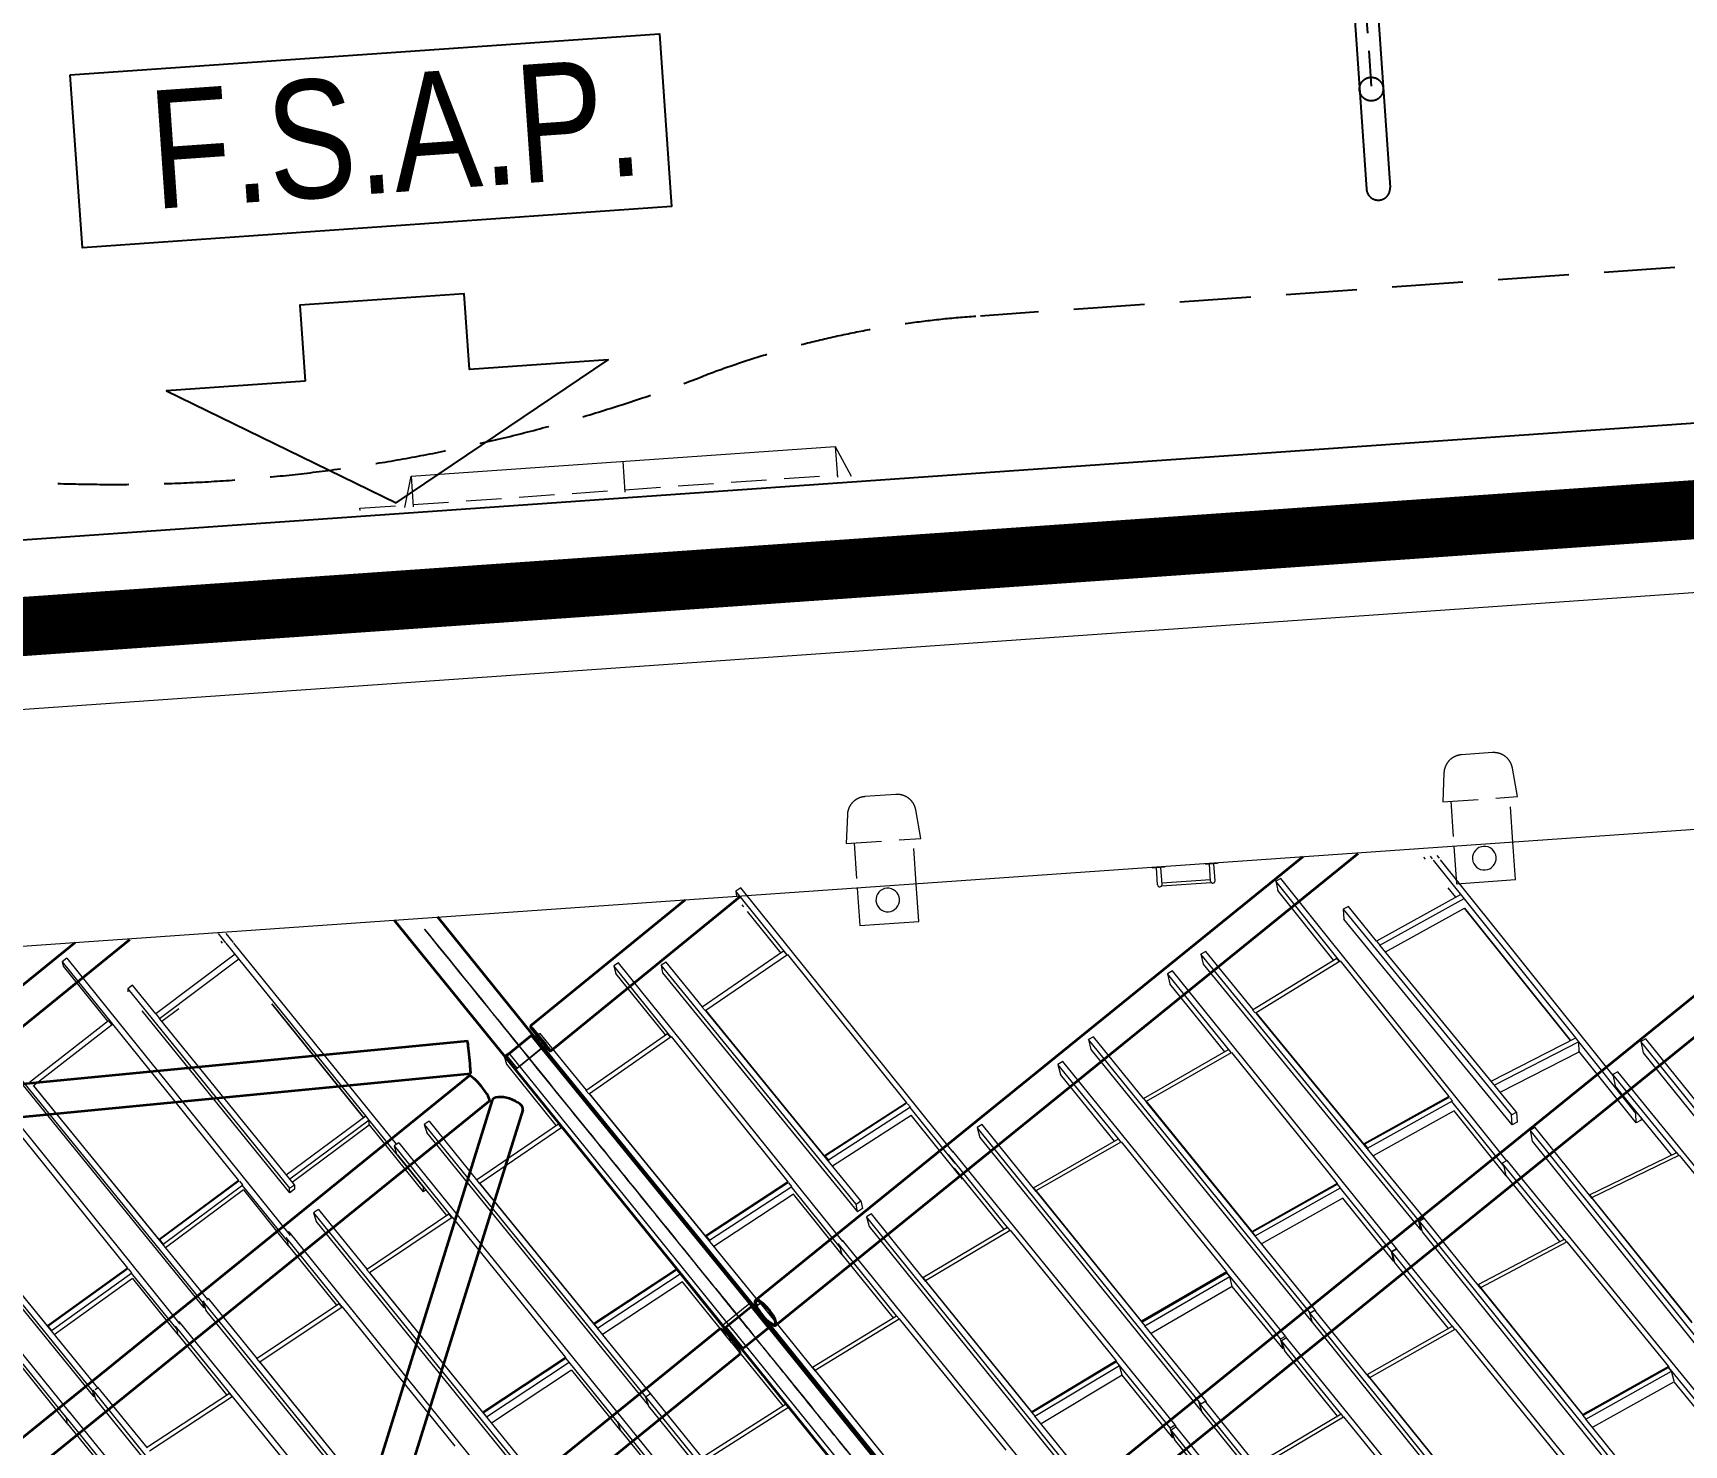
# Model space of a CAD drawing. Header units: millimetres. Extents: x 834681283 to 835686922, y 817551134 to 819407044.
# Drawn here: x 835245040 to 835259015, y 818162832 to 818174784 of the extents above; entities that cross this region are included whole.
import ezdxf
from ezdxf.enums import TextEntityAlignment as Align
from ezdxf.xclip import XClip

# ---------------------------------------------------------------- set-up
doc = ezdxf.new("R2010")
doc.units = ezdxf.units.MM
doc.header["$LTSCALE"] = 1200
doc.header["$MEASUREMENT"] = 0
doc.header["$XCLIPFRAME"] = 0
for name, pattern in [('P01-MAAN-P-EVA$0$HIDDENX2', [0.75, 0.5, -0.25]), ('P01-MAGP-EVA-GREENERY$0$DOT', [0.25, 0, -0.25]), ('P01-MAGP-EVA-GREENERY$0$HIDDEN', [0.375, 0.25, -0.125]), ('P01-MAGP-EVA-GREENERY$0$HIDDENX2', [0.75, 0.5, -0.25]), ('P01-MAGP-P-RF$0$HIDDEN2', [0.1875, 0.125, -0.0625]), ('P01-MAGP-P-RF$0$P01-MBDR-P-B1$0$FDA(cad v 2007)$0$HIDDENX2', [0.75, 0.5, -0.25]), ('P01-MAGP-P-RF$0$P01_MS_01_N1-FloorPlan-PART2OFUPPERROOFSETTINGOUT$0$BH DASHED2', [3, 2, -1]), ('P01-MAGP-P-RF$0$PHANTOM', [2.5, 1.25, -0.25, 0.25, -0.25, 0.25, -0.25])]:
    doc.linetypes.add(name, pattern=pattern)
doc.layers.get('Defpoints').update_dxf_attribs({"color": 15})
for name, color, linetype, lineweight in [('AR-PLANT_AR_BS_MI_', 9, 'Continuous', 25), ('P01-MAGP-EVA-GREENERY$0$AR-ST_AR_BS_MI_', 8, 'Continuous', 18), ('P01-MAGP-EVA-GREENERY$0$AR-STAIR_AR_BS_MI_', 7, 'Continuous', 18), ('P01-MAGP-EVA-GREENERY$0$DR-FLD', 8, 'Continuous', 25), ('P01-MAGP-P-RF$0$A-GENM', 253, 'Continuous', 13), ('P01-MAGP-P-RF$0$AR-PLANT_AR_BS_MI_', 4, 'Continuous', 25), ('P01-MAGP-P-RF$0$AR-ROOF_AR_BS_MI_', 3, 'Continuous', 18), ('P01-MAGP-P-RF$0$AR-STAIR_AR_BS_MI_', 253, 'Continuous', 18), ('P01-MAGP-P-RF$0$MMH053__', 253, 'P01-MAGP-P-RF$0$PHANTOM', 40), ('P01-MAGP-P-RF$0$P01_MS_01_N1-FloorPlan-PART2OFUPPERROOFSETTINGOUT$0$S-BEAM', 253, 'Continuous', 35), ('P01-MAGP-P-RF$0$P01_MS_01_N1-FloorPlan-PART2OFUPPERROOFSETTINGOUT$0$S-BEAM-HIDN', 253, 'P01-MAGP-P-RF$0$P01_MS_01_N1-FloorPlan-PART2OFUPPERROOFSETTINGOUT$0$BH DASHED2', 18), ('P01-MAGP-P-RF$0$ROOF MESH HALF TONE$0$A-GLAZ', 253, 'Continuous', 9), ('P01-MAGP-P-RF$0$ROOF MESH HALF TONE$0$A-MASS', 253, 'Continuous', 9)]:
    doc.layers.add(name, color=color, linetype=linetype, lineweight=lineweight)
for name, color, linetype in [('P01-MAAN-P-EVA$0$ADA08640', 2, 'Continuous'), ('P01-MAAN-P-EVA$0$AW-TXT-FS', 4, 'Continuous'), ('P01-MAAN-P-EVA$0$HATCH', 9, 'Continuous'), ('P01-MAAN-P-EVA$0$RLP043_T50', 6, 'Continuous'), ('P01-MAGP-EVA-GREENERY$0$AR-CRASH GATE', 7, 'Continuous'), ('P01-MAGP-EVA-GREENERY$0$AR-FS-AR-EVA', 8, 'Continuous'), ('P01-MAGP-EVA-GREENERY$0$SURFACE CHANNEL', 8, 'Continuous')]:
    doc.layers.add(name, color=color, linetype=linetype)
doc.styles.add('P01-MAAN-P-EVA$0$STANDARD', font='arial.ttf', dxfattribs={"width": 0.8})

# ---------------------------------------------------------------- blocks, each defined once
blk = doc.blocks.new('P01-MAGP-P-RF$0$ROOF MESH HALF TONE')
at = {"layer": 'P01-MAGP-P-RF$0$ROOF MESH HALF TONE$0$A-GLAZ', "lineweight": 5}
for p, q in [((29255, 74770), (29213, 74746)), ((30892, 72414), (29255, 74770)), ((24876, 74609), (24818, 74693)), ((24848, 74609), (24837, 74625)), ((24880, 74689), (24936, 74609)), ((29213, 74746), (29216, 74702)), ((29607, 74178), (29213, 74746)), ((29270, 74607), (29258, 74625)), ((35053, 74607), (35041, 74625)), ((35113, 74607), (35098, 74629)), ((35153, 74631), (35170, 74607)), ((23524, 74573), (23482, 74546)), ((23482, 74546), (23869, 73990)), ((23482, 74546), (23487, 74509)), ((23487, 74509), (23830, 74017)), ((23524, 74573), (25246, 72099)), ((24947, 74508), (24242, 74050)), ((25954, 73067), (24878, 74607)), ((24940, 74603), (26195, 72808)), ((29557, 74195), (29299, 74566)), ((33822, 74531), (33778, 74510)), ((34268, 73801), (33778, 74510)), ((33778, 74510), (33790, 74429)), ((35563, 72014), (33822, 74531)), ((36217, 73010), (35121, 74595)), ((35179, 74593), (36509, 72670)), ((24270, 74010), (24975, 74468)), ((34217, 73810), (33790, 74429)), ((35288, 74268), (35229, 74353)), ((24021, 74280), (24020, 74254)), ((24062, 74307), (24021, 74280)), ((24021, 74280), (25269, 72500)), ((24242, 74050), (24062, 74307)), ((28180, 74209), (28138, 74185)), ((29908, 71724), (28180, 74209)), ((29580, 74209), (28859, 73786)), ((29604, 74176), (29580, 74209)), ((34331, 74233), (34330, 74148)), ((34375, 74253), (34331, 74233)), ((34331, 74233), (35629, 72399)), ((34593, 73945), (34375, 74253)), ((35333, 74289), (34593, 73945)), ((34617, 73910), (35357, 74253)), ((25268, 72461), (24129, 74084)), ((24288, 73985), (24440, 74083)), ((24288, 73985), (24440, 74083)), ((25934, 73054), (25227, 74066)), ((25227, 74066), (25934, 73054)), ((28577, 73553), (28138, 74185)), ((28138, 74185), (28150, 74121)), ((28532, 73572), (28150, 74121)), ((28581, 74187), (28538, 74163)), ((28538, 74163), (28545, 74098)), ((30044, 72031), (28538, 74163)), ((28545, 74098), (30051, 71966)), ((28863, 73789), (28581, 74187)), ((28888, 73757), (29610, 74179)), ((29610, 74179), (30528, 72857)), ((35629, 72314), (34330, 74148)), ((34662, 73848), (35355, 74170)), ((36171, 72990), (35355, 74170)), ((35355, 74170), (36171, 72990)), ((22765, 74002), (24469, 71582)), ((24477, 71541), (22774, 73960)), ((23135, 73550), (23839, 74023)), ((23168, 73518), (23871, 73990)), ((23865, 73986), (23839, 74023)), ((23871, 73990), (24842, 72595)), ((24242, 74050), (24270, 74010)), ((25311, 72527), (24270, 74010)), ((33144, 73959), (33100, 73938)), ((34783, 71563), (33100, 73938)), ((33100, 73938), (33114, 73853)), ((33511, 73441), (33144, 73959)), ((34593, 73945), (34617, 73910)), ((22540, 73890), (24262, 71417)), ((28859, 73786), (28882, 73754)), ((32852, 73814), (32808, 73793)), ((33299, 73090), (32808, 73793)), ((32808, 73793), (32821, 73707)), ((34581, 71337), (32852, 73814)), ((33114, 73853), (34797, 71479)), ((33506, 73439), (34246, 73825)), ((33534, 73414), (34273, 73800)), ((34266, 73797), (34246, 73825)), ((34273, 73800), (35110, 72589)), ((35673, 72419), (34617, 73910)), ((27477, 73658), (27435, 73633)), ((27833, 73154), (27477, 73658)), ((28889, 73751), (28888, 73757)), ((29805, 72459), (28888, 73757)), ((30086, 72055), (28889, 73751)), ((33245, 73100), (32821, 73707)), ((24136, 72143), (23168, 73518)), ((23168, 73518), (23169, 73514)), ((23169, 73514), (24510, 71609)), ((27201, 73512), (27158, 73488)), ((27201, 73512), (28924, 71043)), ((29131, 71227), (27435, 73633)), ((27435, 73633), (27449, 73566)), ((27449, 73566), (29146, 71160)), ((27829, 73151), (28551, 73583)), ((27857, 73123), (28579, 73555)), ((28573, 73551), (28551, 73583)), ((28579, 73555), (29479, 72259)), ((27158, 73488), (27601, 72853)), ((27158, 73488), (27174, 73420)), ((27174, 73420), (27555, 72873)), ((33506, 73439), (33526, 73410)), ((34366, 72241), (33534, 73414)), ((33534, 73414), (33535, 73407)), ((34827, 71585), (33535, 73407)), ((21782, 73323), (23487, 70901)), ((23496, 70853), (21791, 73275)), ((22898, 73293), (23853, 71920)), ((32146, 73305), (32102, 73284)), ((33814, 70846), (32102, 73284)), ((32102, 73284), (32116, 73197)), ((32533, 72754), (32146, 73305)), ((21557, 73203), (23277, 70736)), ((27829, 73151), (27851, 73120)), ((28753, 71853), (27857, 73123)), ((27857, 73123), (27859, 73117)), ((29174, 71252), (27859, 73117)), ((31874, 73113), (31830, 73091)), ((32296, 72427), (31830, 73091)), ((31830, 73091), (31846, 73005)), ((33591, 70664), (31874, 73113)), ((32116, 73197), (33822, 70768)), ((32532, 72753), (33278, 73117)), ((32555, 72728), (33302, 73091)), ((33298, 73089), (33278, 73117)), ((33302, 73091), (34118, 71922)), ((25249, 72615), (25954, 73067)), ((25982, 73027), (25277, 72575)), ((25295, 72549), (25978, 72987)), ((25982, 73027), (25954, 73067)), ((25978, 72987), (25982, 73027)), ((26397, 72391), (25980, 72988)), ((26399, 72429), (25981, 73027)), ((26486, 72984), (26443, 72959)), ((26443, 72959), (28151, 70528)), ((26443, 72959), (26460, 72890)), ((26486, 72984), (26853, 72461)), ((32263, 72411), (31846, 73005)), ((35478, 72694), (36217, 73010)), ((36242, 72975), (35503, 72659)), ((36242, 72975), (36217, 73010)), ((36237, 72890), (36241, 72969)), ((36681, 72339), (36242, 72974)), ((36810, 72960), (36765, 72942)), ((38002, 71247), (36810, 72960)), ((23142, 71480), (22189, 72834)), ((22190, 72830), (23529, 70928)), ((26219, 72820), (26176, 72796)), ((26219, 72820), (27940, 70358)), ((28168, 70459), (26460, 72890)), ((26851, 72460), (27577, 72884)), ((26877, 72431), (27603, 72854)), ((27599, 72852), (27577, 72884)), ((27603, 72854), (28487, 71588)), ((30528, 72857), (29805, 72459)), ((30530, 72853), (29809, 72455)), ((30559, 72817), (29835, 72418)), ((30528, 72857), (30528, 72852)), ((30559, 72817), (30536, 72849)), ((30902, 72315), (30555, 72814)), ((35548, 72596), (36237, 72890)), ((36678, 72256), (36237, 72895)), ((38506, 70440), (36765, 72942)), ((36765, 72942), (36777, 72845)), ((36777, 72845), (38518, 70342)), ((26176, 72796), (26621, 72159)), ((26176, 72796), (26193, 72726)), ((26199, 72719), (26577, 72177)), ((29866, 72368), (30561, 72751)), ((30957, 72179), (30560, 72751)), ((32532, 72753), (32555, 72720)), ((32556, 72721), (32553, 72725)), ((33370, 71567), (32555, 72728)), ((32555, 72728), (32556, 72721)), ((33858, 70867), (32556, 72721)), ((36552, 72698), (36508, 72679)), ((37000, 71983), (36508, 72679)), ((36508, 72679), (36521, 72583)), ((38246, 70301), (36552, 72698)), ((24842, 72595), (24136, 72143)), ((24141, 72143), (24845, 72593)), ((24169, 72103), (24876, 72555)), ((24843, 72591), (24842, 72595)), ((24876, 72555), (24854, 72588)), ((24870, 72552), (25221, 72049)), ((31154, 72629), (31111, 72608)), ((32835, 70141), (31111, 72608)), ((31111, 72608), (31126, 72522)), ((31572, 72031), (31154, 72629)), ((35110, 72589), (34366, 72241)), ((34371, 72236), (35111, 72582)), ((34395, 72202), (35140, 72550)), ((35110, 72589), (35111, 72582)), ((35140, 72550), (35120, 72579)), ((35537, 71966), (35135, 72547)), ((36957, 71966), (36521, 72583)), ((24878, 72513), (24185, 72071)), ((24878, 72513), (25226, 72012)), ((25268, 72461), (25269, 72500)), ((25310, 72488), (25268, 72461)), ((25269, 72500), (25311, 72527)), ((25311, 72527), (25310, 72488)), ((26397, 72391), (26399, 72429)), ((26418, 72405), (26397, 72391)), ((26851, 72460), (26876, 72424)), ((27758, 71177), (26877, 72431)), ((26877, 72431), (26878, 72425)), ((26878, 72425), (28193, 70554)), ((29805, 72454), (29805, 72459)), ((29805, 72454), (29809, 72455)), ((29809, 72455), (29835, 72418)), ((29809, 72448), (29809, 72455)), ((29835, 72418), (29835, 72411)), ((31308, 71745), (30851, 72396)), ((30892, 72422), (30888, 72420)), ((32606, 69978), (30892, 72422)), ((31126, 72522), (32839, 70072)), ((31550, 72065), (32297, 72427)), ((31571, 72039), (32318, 72401)), ((32316, 72400), (32297, 72427)), ((32318, 72401), (33131, 71241)), ((35148, 72466), (34438, 72133)), ((35549, 71885), (35148, 72465)), ((35629, 72399), (35673, 72419)), ((35629, 72314), (35629, 72399)), ((35673, 72419), (35672, 72334)), ((25499, 72302), (25456, 72277)), ((25456, 72277), (27169, 69836)), ((25456, 72277), (25474, 72207)), ((25499, 72302), (25872, 71770)), ((29479, 72259), (28753, 71853)), ((28757, 71849), (29482, 72254)), ((29479, 72259), (29480, 72254)), ((29510, 72219), (29488, 72251)), ((31277, 71730), (30894, 72276)), ((35672, 72334), (35629, 72314)), ((35822, 72276), (35777, 72257)), ((37525, 69738), (35777, 72257)), ((35777, 72257), (35789, 72163)), ((36261, 71644), (35822, 72276)), ((36678, 72256), (36681, 72339)), ((36722, 72276), (36678, 72256)), ((36681, 72339), (36691, 72343)), ((36722, 72298), (36722, 72276)), ((24136, 72140), (24136, 72143)), ((24136, 72140), (24141, 72143)), ((24141, 72133), (24141, 72143)), ((24141, 72143), (24169, 72103)), ((25237, 72131), (25227, 72126)), ((25237, 72131), (26963, 69662)), ((27187, 69765), (25474, 72207)), ((25871, 71769), (26598, 72190)), ((25895, 71740), (26623, 72160)), ((26620, 72159), (26598, 72190)), ((26623, 72160), (27498, 70908)), ((28783, 71813), (29510, 72219)), ((29520, 72152), (28817, 71758)), ((29883, 71674), (29506, 72217)), ((29896, 71610), (29520, 72151)), ((30957, 72179), (30957, 72187)), ((30961, 72181), (30957, 72179)), ((34366, 72241), (34367, 72234)), ((34367, 72234), (34371, 72236)), ((34372, 72227), (34371, 72236)), ((34371, 72236), (34395, 72202)), ((34395, 72202), (34395, 72193)), ((35789, 72163), (37537, 69644)), ((24169, 72103), (24169, 72093)), ((25208, 72086), (25641, 71467)), ((25221, 72049), (25228, 72054)), ((25226, 72012), (25221, 72049)), ((25226, 72015), (25597, 71484)), ((30044, 72031), (30086, 72055)), ((30051, 71966), (30044, 72031)), ((30093, 71990), (30051, 71966)), ((30086, 72055), (30093, 71990)), ((31550, 72065), (31572, 72032)), ((32385, 70875), (31571, 72039)), ((31571, 72039), (31572, 72031)), ((31572, 72031), (32386, 70867)), ((35567, 72016), (35523, 71996)), ((36001, 71317), (35523, 71996)), ((37267, 69605), (35567, 72016)), ((36241, 71676), (37003, 71984)), ((37020, 71960), (37003, 71984)), ((23853, 71920), (23142, 71480)), ((23146, 71479), (23856, 71917)), ((23173, 71440), (23886, 71880)), ((23889, 71831), (23195, 71401)), ((23854, 71916), (23853, 71920)), ((23886, 71880), (23862, 71914)), ((23881, 71877), (24235, 71370)), ((23889, 71830), (24241, 71324)), ((28753, 71853), (28754, 71847)), ((28754, 71847), (28757, 71849)), ((28759, 71841), (28757, 71849)), ((28757, 71849), (28783, 71813)), ((30166, 71940), (30123, 71918)), ((31850, 69447), (30123, 71918)), ((30123, 71918), (30140, 71834)), ((30140, 71834), (31867, 69363)), ((30587, 71338), (30166, 71940)), ((34118, 71922), (33370, 71567)), ((33371, 71560), (34119, 71915)), ((33395, 71527), (34143, 71882)), ((34118, 71922), (34119, 71915)), ((34119, 71915), (34120, 71915)), ((34143, 71882), (34120, 71915)), ((34537, 71316), (34142, 71881)), ((35537, 71966), (35541, 71967)), ((35549, 71885), (35537, 71966)), ((35551, 71886), (35549, 71885)), ((35964, 71301), (35550, 71888)), ((36260, 71652), (37021, 71960)), ((37021, 71960), (37787, 70876)), ((25871, 71769), (25896, 71734)), ((26769, 70495), (25895, 71740)), ((25895, 71740), (25897, 71734)), ((25897, 71734), (27212, 69860)), ((28783, 71813), (28784, 71804)), ((30318, 71064), (29867, 71709)), ((29908, 71734), (29903, 71732)), ((31623, 69289), (29908, 71734)), ((30564, 71372), (31308, 71746)), ((30585, 71346), (31329, 71719)), ((31327, 71718), (31308, 71746)), ((31329, 71719), (32146, 70554)), ((34156, 71795), (33443, 71457)), ((34551, 71230), (34156, 71795)), ((24469, 71582), (24476, 71587)), ((24477, 71541), (24469, 71582)), ((24481, 71598), (24472, 71593)), ((24472, 71593), (26187, 69147)), ((24476, 71575), (24490, 71521)), ((24503, 71604), (24510, 71609)), ((24515, 71617), (24508, 71613)), ((24515, 71617), (24891, 71081)), ((28487, 71588), (27758, 71177)), ((27759, 71171), (28488, 71582)), ((28488, 71582), (28487, 71588)), ((28488, 71582), (28490, 71583)), ((28515, 71547), (28490, 71583)), ((29883, 71674), (29887, 71676)), ((29896, 71610), (29883, 71674)), ((30291, 71050), (29895, 71615)), ((33370, 71567), (33371, 71560)), ((33373, 71558), (33372, 71561)), ((33372, 71561), (33395, 71527)), ((34783, 71563), (34827, 71585)), ((34797, 71479), (34783, 71563)), ((34835, 71574), (34791, 71554)), ((36534, 69049), (34791, 71554)), ((34791, 71554), (34806, 71463)), ((34827, 71585), (34829, 71571)), ((35269, 70951), (34835, 71574)), ((36242, 71671), (36241, 71676)), ((36241, 71676), (36260, 71649)), ((37029, 70543), (36260, 71652)), ((36260, 71652), (36261, 71644)), ((36261, 71644), (37030, 70535)), ((23143, 71476), (23142, 71480)), ((23143, 71476), (23146, 71479)), ((23147, 71470), (23146, 71479)), ((23146, 71479), (23173, 71440)), ((23173, 71440), (23174, 71432)), ((24256, 71439), (24249, 71435)), ((24256, 71439), (25977, 68979)), ((24484, 71545), (24477, 71541)), ((26202, 69080), (24490, 71521)), ((24890, 71081), (25619, 71497)), ((24914, 71052), (25643, 71468)), ((25640, 71466), (25619, 71497)), ((25643, 71468), (26513, 70224)), ((27786, 71136), (28515, 71547)), ((28530, 71477), (27824, 71080)), ((28513, 71546), (28892, 71003)), ((28529, 71477), (28907, 70936)), ((34803, 71482), (34797, 71479)), ((34806, 71463), (36548, 68958)), ((24222, 71402), (24660, 70775)), ((24235, 71370), (24240, 71373)), ((24241, 71324), (24235, 71370)), ((24241, 71328), (24615, 70792)), ((30564, 71372), (30586, 71340)), ((31403, 70175), (30585, 71346)), ((30585, 71346), (30587, 71338)), ((30587, 71338), (31405, 70168)), ((34537, 71316), (34581, 71337)), ((34551, 71230), (34537, 71316)), ((34582, 71333), (34538, 71312)), ((35006, 70647), (34538, 71312)), ((34538, 71312), (34556, 71224)), ((34581, 71337), (34582, 71333)), ((36287, 68910), (34582, 71333)), ((35249, 70984), (36004, 71318)), ((35268, 70959), (36023, 71293)), ((36022, 71293), (36004, 71318)), ((36023, 71293), (36807, 70180)), ((22893, 71201), (23248, 70691)), ((22901, 71148), (23255, 70639)), ((27759, 71171), (27758, 71177)), ((27762, 71167), (27761, 71172)), ((27761, 71172), (27786, 71136)), ((27786, 71136), (27787, 71131)), ((29131, 71227), (29174, 71252)), ((29146, 71160), (29131, 71227)), ((29180, 71248), (29136, 71225)), ((30863, 68755), (29136, 71225)), ((29136, 71225), (29156, 71143)), ((29151, 71163), (29146, 71160)), ((29156, 71143), (30882, 68674)), ((29174, 71252), (29175, 71245)), ((29601, 70645), (29180, 71248)), ((33131, 71241), (32385, 70875)), ((32386, 70867), (33132, 71233)), ((32409, 70834), (33156, 71200)), ((33131, 71241), (33133, 71234)), ((33132, 71233), (33133, 71234)), ((33156, 71200), (33132, 71233)), ((33547, 70643), (33133, 71234)), ((33171, 71115), (33156, 71200)), ((34555, 71232), (34551, 71230)), ((34973, 70632), (34556, 71224)), ((24890, 71081), (24915, 71045)), ((25783, 69813), (24914, 71052)), ((24914, 71052), (24916, 71046)), ((24916, 71046), (26230, 69171)), ((28880, 71024), (29329, 70384)), ((28907, 70936), (28892, 71003)), ((28923, 71048), (30640, 68599)), ((29578, 70679), (30319, 71065)), ((29599, 70652), (30340, 71038)), ((30339, 71037), (30319, 71065)), ((30340, 71038), (31162, 69866)), ((33171, 71115), (32458, 70765)), ((33563, 70557), (33171, 71115)), ((23487, 70910), (25207, 68455)), ((23487, 70901), (23491, 70904)), ((23496, 70853), (23487, 70901)), ((23492, 70891), (23505, 70837)), ((23501, 70856), (23496, 70853)), ((23509, 70916), (23529, 70928)), ((23530, 70934), (23527, 70932)), ((23530, 70934), (23909, 70394)), ((27498, 70908), (26769, 70495)), ((26771, 70489), (27500, 70902)), ((26797, 70454), (27526, 70867)), ((27500, 70902), (27498, 70908)), ((27500, 70902), (27501, 70902)), ((27526, 70867), (27501, 70902)), ((27525, 70866), (27905, 70323)), ((28907, 70939), (29305, 70371)), ((32385, 70875), (32386, 70867)), ((32386, 70867), (32409, 70834)), ((33808, 70854), (33806, 70852)), ((35543, 68360), (33806, 70852)), ((33806, 70852), (33823, 70766)), ((33814, 70846), (33858, 70867)), ((34279, 70257), (33855, 70866)), ((33858, 70867), (33859, 70860)), ((35249, 70979), (35249, 70984)), ((35249, 70984), (35268, 70956)), ((36056, 69826), (35268, 70959)), ((35268, 70959), (35269, 70951)), ((35269, 70951), (36057, 69818)), ((23235, 70715), (23654, 70118)), ((23276, 70743), (23273, 70741)), ((23276, 70743), (24990, 68299)), ((25214, 68397), (23505, 70837)), ((23908, 70394), (24639, 70806)), ((23932, 70365), (24662, 70776)), ((24660, 70775), (24639, 70806)), ((24662, 70776), (25529, 69538)), ((27542, 70796), (26836, 70396)), ((27542, 70796), (27922, 70253)), ((32879, 70163), (32410, 70834)), ((33823, 70766), (35541, 68300)), ((23255, 70639), (23248, 70691)), ((23255, 70642), (23631, 70106)), ((29578, 70679), (29600, 70647)), ((30422, 69475), (29599, 70652)), ((29599, 70652), (29601, 70645)), ((29601, 70645), (30424, 69468)), ((33547, 70643), (33591, 70664)), ((33563, 70557), (33547, 70643)), ((33598, 70648), (33554, 70625)), ((34013, 69973), (33554, 70625)), ((33554, 70625), (33574, 70541)), ((33591, 70664), (33594, 70646)), ((35305, 68217), (33598, 70648)), ((34258, 70291), (35007, 70648)), ((34278, 70265), (35027, 70622)), ((35026, 70622), (35007, 70648)), ((35027, 70622), (35826, 69486)), ((26771, 70489), (26769, 70495)), ((26772, 70487), (26772, 70490)), ((26772, 70490), (26797, 70454)), ((26797, 70454), (26797, 70451)), ((28151, 70528), (28194, 70553)), ((28151, 70528), (29875, 68065)), ((28153, 70519), (28151, 70528)), ((28153, 70518), (28172, 70451)), ((28168, 70459), (28157, 70506)), ((29897, 67985), (28172, 70451)), ((28193, 70554), (28615, 69951)), ((32146, 70554), (31403, 70175)), ((31404, 70168), (32147, 70547)), ((31427, 70134), (32171, 70513)), ((32146, 70554), (32148, 70547)), ((32171, 70513), (32147, 70547)), ((32147, 70547), (32148, 70547)), ((32563, 69956), (32148, 70547)), ((32189, 70430), (32171, 70513)), ((33569, 70560), (33563, 70557)), ((33983, 69958), (33574, 70541)), ((27896, 70336), (28342, 69699)), ((27922, 70253), (27905, 70323)), ((27940, 70360), (29657, 67909)), ((28592, 69984), (29329, 70384)), ((28613, 69957), (29351, 70357)), ((29349, 70356), (29329, 70384)), ((29351, 70357), (30176, 69179)), ((32189, 70430), (31476, 70066)), ((32580, 69872), (32189, 70430)), ((27921, 70255), (28320, 69687)), ((31403, 70175), (31405, 70168)), ((31404, 70168), (31427, 70134)), ((32824, 70157), (32820, 70155)), ((34554, 67670), (32820, 70155)), ((32820, 70155), (32839, 70071)), ((32835, 70141), (32879, 70163)), ((33291, 69565), (32875, 70161)), ((32879, 70163), (32881, 70152)), ((34259, 70287), (34258, 70291)), ((34258, 70291), (34278, 70262)), ((35080, 69114), (34278, 70265)), ((34278, 70265), (34279, 70257)), ((34279, 70257), (35081, 69106)), ((36055, 69817), (36807, 70171)), ((36807, 70180), (36056, 69826)), ((36807, 70180), (36809, 70172)), ((36807, 70171), (36809, 70172)), ((36829, 70139), (36807, 70171)), ((37222, 69585), (36810, 70171)), ((31893, 69469), (31428, 70134)), ((32839, 70071), (34558, 67608)), ((36077, 69785), (36829, 70139)), ((36846, 70049), (36131, 69712)), ((36845, 70054), (36829, 70139)), ((37238, 69493), (36846, 70049)), ((32563, 69956), (32606, 69978)), ((32580, 69872), (32563, 69956)), ((32614, 69961), (32570, 69938)), ((33021, 69296), (32570, 69938)), ((32570, 69938), (32592, 69856)), ((32587, 69875), (32580, 69872)), ((32606, 69978), (32610, 69959)), ((34323, 67526), (32614, 69961)), ((33269, 69599), (34014, 69973)), ((33289, 69572), (34034, 69947)), ((34033, 69946), (34014, 69973)), ((34034, 69947), (34844, 68793)), ((32995, 69281), (32592, 69856)), ((36055, 69817), (36077, 69785)), ((36056, 69826), (36057, 69818)), ((36578, 69069), (36079, 69786))]:
    blk.add_line(p, q, dxfattribs=at)
at = {"layer": 'P01-MAGP-P-RF$0$ROOF MESH HALF TONE$0$A-MASS', "lineweight": 5}
for points, knots in [([(26562, 74607), (26762, 74322), (27147, 73772), (27692, 72993), (28213, 72250), (28632, 71651), (28962, 71180), (29208, 70828), (29453, 70478), (29658, 70186), (29822, 69952), (29985, 69718), (30190, 69426), (30436, 69074), (30683, 68722), (30929, 68370), (31135, 68076), (31300, 67841), (31424, 67664), (31548, 67487), (31672, 67310), (31796, 67133), (31961, 66896), (32251, 66482), (32584, 66007), (32917, 65531), (33168, 65173), (33419, 64814), (33671, 64454), (33924, 64094), (34261, 63612), (34685, 63007), (35196, 62277), (35710, 61543), (36227, 60804), (36922, 59812), (37624, 58809), (38334, 57795), (39051, 56772), (39957, 55478), (40880, 54160), (41629, 53090), (42196, 52280), (42769, 51461), (43347, 50637), (43928, 49806), (44512, 48972), (45098, 48136), (45684, 47298), (46271, 46460), (46857, 45623), (47441, 44789), (48219, 43678), (49188, 42294), (50152, 40918), (50919, 39822), (51684, 38730), (52635, 37372), (53769, 35752), (54708, 34411), (55455, 33344), (56014, 32546), (56571, 31750), (57127, 30957), (57680, 30166), (58140, 29509), (58508, 28984), (58737, 28657), (58920, 28396), (59057, 28200), (59194, 28004), (59331, 27808), (59468, 27613), (59650, 27352), (59878, 27027), (60151, 26637), (60514, 26118), (60968, 25471), (61510, 24697), (62050, 23925), (62589, 23155), (63127, 22388), (63663, 21622), (64197, 20859), (64730, 20098), (65261, 19339), (65703, 18709), (66055, 18205), (66319, 17828), (66583, 17452), (66846, 17076), (67109, 16700), (67460, 16199), (67899, 15572), (68428, 14817), (68960, 14057), (69498, 13289), (70224, 12252), (71152, 10927), (71924, 9824), (72319, 9260)], [0, 0, 0, 0, 0.011905, 0.02381, 0.035714, 0.047619, 0.053571, 0.059524, 0.065476, 0.071429, 0.074405, 0.077381, 0.083333, 0.089286, 0.095238, 0.10119, 0.107143, 0.110119, 0.113095, 0.116071, 0.119048, 0.122024, 0.125, 0.130952, 0.142857, 0.14881, 0.154762, 0.160714, 0.166667, 0.172619, 0.178571, 0.190476, 0.202381, 0.214286, 0.22619, 0.238095, 0.261905, 0.27381, 0.285714, 0.309524, 0.333333, 0.345238, 0.357143, 0.369048, 0.380952, 0.392857, 0.404762, 0.416667, 0.428571, 0.440476, 0.452381, 0.464286, 0.47619, 0.5, 0.52381, 0.535714, 0.547619, 0.571429, 0.595238, 0.619048, 0.630952, 0.642857, 0.654762, 0.666667, 0.678571, 0.690476, 0.696429, 0.702381, 0.705357, 0.708333, 0.71131, 0.714286, 0.717262, 0.720238, 0.72619, 0.732143, 0.738095, 0.75, 0.761905, 0.77381, 0.785714, 0.797619, 0.809524, 0.821429, 0.833333, 0.845238, 0.857143, 0.863095, 0.869048, 0.875, 0.880952, 0.886905, 0.892857, 0.904762, 0.916667, 0.928571, 0.940476, 0.952381, 0.97619, 1, 1, 1, 1]), ([(72319, 9260), (72270, 9330), (72171, 9471), (71975, 9751), (71635, 10236), (71157, 10919), (70595, 11722), (70042, 12511), (69498, 13289), (68960, 14057), (68428, 14817), (67899, 15572), (67460, 16199), (67109, 16700), (66846, 17076), (66583, 17452), (66319, 17828), (66055, 18205), (65791, 18583), (65526, 18961), (65173, 19466), (64818, 19972), (64463, 20479), (64197, 20860), (63930, 21241), (63662, 21623), (63395, 22005), (63171, 22324), (62992, 22580), (62858, 22772), (62724, 22963), (62589, 23156), (62454, 23348), (62275, 23604), (61960, 24054), (61330, 24954), (60425, 26247), (59332, 27807), (58416, 29115), (57772, 30034), (57403, 30561), (57126, 30957), (56849, 31353), (56571, 31750), (56293, 32148), (55921, 32679), (55269, 33610), (54333, 34947), (53391, 36292), (52634, 37373), (52064, 38187), (51492, 39003), (50919, 39822), (50344, 40644), (49766, 41468), (49188, 42295), (48607, 43124), (48025, 43955), (47441, 44789), (46857, 45623), (46271, 46460), (45684, 47298), (45098, 48136), (44512, 48972), (43928, 49806), (43347, 50637), (42769, 51461), (42196, 52280), (41629, 53090), (41067, 53892), (40511, 54687), (39959, 55474), (39231, 56514), (38332, 57798), (37448, 59061), (36748, 60060), (36227, 60804), (35710, 61543), (35003, 62553), (34292, 63568), (33576, 64590), (33042, 65353), (32511, 66111), (31982, 66867), (31455, 67620), (31017, 68245), (30667, 68745), (30406, 69118), (30144, 69492), (29883, 69865), (29665, 70175), (29492, 70423), (29361, 70610), (29231, 70796), (29057, 71044), (28839, 71356), (28574, 71734), (28217, 72244), (27759, 72898), (27182, 73721), (26774, 74305), (26562, 74607)], [0, 0, 0, 0, 0.002976, 0.005952, 0.011905, 0.02381, 0.035714, 0.047619, 0.059524, 0.071429, 0.083333, 0.095238, 0.107143, 0.113095, 0.119048, 0.125, 0.130952, 0.136905, 0.142857, 0.14881, 0.154762, 0.166667, 0.172619, 0.178571, 0.184524, 0.190476, 0.196429, 0.202381, 0.205357, 0.208333, 0.21131, 0.214286, 0.217262, 0.220238, 0.22619, 0.238095, 0.261905, 0.285714, 0.309524, 0.321429, 0.327381, 0.333333, 0.339286, 0.345238, 0.35119, 0.357143, 0.369048, 0.392857, 0.416667, 0.428571, 0.440476, 0.452381, 0.464286, 0.47619, 0.488095, 0.5, 0.511905, 0.52381, 0.535714, 0.547619, 0.559524, 0.571429, 0.583333, 0.595238, 0.607143, 0.619048, 0.630952, 0.642857, 0.654762, 0.666667, 0.678571, 0.690476, 0.702381, 0.72619, 0.75, 0.761905, 0.77381, 0.785714, 0.797619, 0.822917, 0.835565, 0.848214, 0.860863, 0.873512, 0.886161, 0.89881, 0.905134, 0.911458, 0.917783, 0.924107, 0.930432, 0.933594, 0.936756, 0.939918, 0.94308, 0.949405, 0.955729, 0.962054, 0.974702, 0.987351, 1, 1, 1, 1])]:
    blk.add_open_spline(points, degree=3, knots=knots, dxfattribs=at)
blk = doc.blocks.new('P01-MAGP-P-RF$0$Antenna_Mobile - Antenna_Mobile-9597015-Proposed Mesh Open Calc')
at = {"layer": 'P01-MAGP-P-RF$0$A-GENM', "linetype": 'P01-MAGP-P-RF$0$HIDDEN2'}
for p, q in [((32605.6, 75024), (32474.1, 75024)), ((32394.6, 74952.7), (32381.4, 74831)), ((32698.4, 74831), (32685.1, 74952.7)), ((32381.4, 74831), (32698.4, 74831)), ((32414.9, 74831), (32414.9, 74640.5)), ((32664.9, 74640.5), (32664.9, 74831))]:
    blk.add_line(p, q, dxfattribs=at)
at = {"layer": 'P01-MAGP-P-RF$0$A-GENM'}
for p, q in [((32414.9, 74640.5), (32414.9, 74481)), ((32664.9, 74481), (32664.9, 74640.5)), ((32414.9, 74481), (32664.9, 74481))]:
    blk.add_line(p, q, dxfattribs=at)
at = {"layer": 'P01-MAGP-P-RF$0$A-GENM', "linetype": 'P01-MAGP-P-RF$0$HIDDEN2'}
for centre, start, end in [((32474.1, 74944), 90, 173.79017), ((32605.6, 74944), 6.20983, 90)]:
    blk.add_arc(centre, 80, start, end, dxfattribs=at)
at = {"layer": 'P01-MAGP-P-RF$0$A-GENM'}
for start, end in [(0, 180), (180, 0)]:
    blk.add_arc((32539.9, 74581), 50, start, end, dxfattribs=at)
blk = doc.blocks.new('P01-MAGP-P-RF')
at = {"layer": 'P01-MAGP-P-RF$0$AR-PLANT_AR_BS_MI_', "lineweight": 13}
blk.add_lwpolyline([(835319975, 818155651, 0.520567), (835304583, 818174660), (835238735, 818170057, 0.414214), (835224882, 818154122), (835228069, 818108533, 0.414214), (835244004, 818094681), (835289068, 818097831, 0.315299), (835307728, 818112941)], format="xyb", close=True, dxfattribs=at)
at = {"layer": 'P01-MAGP-P-RF$0$AR-ROOF_AR_BS_MI_', "linetype": 'P01-MAGP-P-RF$0$P01-MBDR-P-B1$0$FDA(cad v 2007)$0$HIDDENX2'}
blk.add_lwpolyline([(835319139, 818155891, 0.520567), (835304643, 818173792), (835238795, 818169189, 0.414214), (835225750, 818154183), (835228937, 818108594, 0.414214), (835243943, 818095549), (835289007, 818098699, 0.315299), (835306891, 818113181)], format="xyb", close=True, dxfattribs=at)
at = {"layer": 'P01-MAGP-P-RF$0$AR-ROOF_AR_BS_MI_'}
for points in [[(835318601, 818156045, 0.520567), (835304682, 818173234), (835238834, 818168630, 0.414214), (835226309, 818154222), (835229496, 818108633, 0.414214), (835243904, 818096107), (835288968, 818099258, 0.315299), (835306353, 818113335)], [(835316678, 818156597, 0.520567), (835304822, 818171239), (835238974, 818166635, 0.414214), (835228304, 818154361), (835231491, 818108773, 0.414214), (835243765, 818098103), (835288829, 818101253, 0.315299), (835304431, 818113886)]]:
    blk.add_lwpolyline(points, format="xyb", close=True, dxfattribs=at)
at = {"layer": 'P01-MAGP-P-RF$0$AR-STAIR_AR_BS_MI_'}
for p, q in [((835254559, 818167574), (835254549, 818167718)), ((835254597, 818167577), (835254587, 818167721)), ((835255008, 818167606), (835254998, 818167749)), ((835255046, 818167608), (835255036, 818167752)), ((835254593, 818167564), (835255013, 818167594)), ((835254596, 818167590), (835255007, 818167618))]:
    blk.add_line(p, q, dxfattribs=at)
for points in [[(835254618, 818167723), (835254518, 818167716), (835254518, 818167722), (835254617, 818167729)], [(835255067, 818167754), (835254967, 818167747), (835254966, 818167753), (835255066, 818167760)]]:
    blk.add_lwpolyline(points, close=True, dxfattribs=at)
for centre in [(835254578, 818167576), (835255027, 818167607)]:
    blk.add_arc(centre, 19, 183.9989, 3.9989, dxfattribs=at)
at = {"layer": 'P01-MAGP-P-RF$0$P01_MS_01_N1-FloorPlan-PART2OFUPPERROOFSETTINGOUT$0$S-BEAM'}
for p, q in [((835255788, 818167811), (835251155, 818164059)), ((835251327, 818163847), (835256256, 818167838)), ((835250557, 818167445), (835249248, 818166376)), ((835249421, 818166165), (835251022, 818167473)), ((835249036, 818166119), (835248101, 818167273)), ((835249269, 818166308), (835248467, 818167299)), ((835244266, 818165820), (835245861, 818167112)), ((835259677, 818167099), (835253100, 818161774)), ((835245393, 818167084), (835240397, 818163039)), ((835253272, 818161562), (835259848, 818166887)), ((835249036, 818166119), (835249269, 818166308)), ((835249269, 818166308), (835249036, 818166119)), ((835251118, 818164025), (835249269, 818166308)), ((835248719, 818166249), (835244157, 818165809)), ((835250885, 818163836), (835249036, 818166119)), ((835243852, 818165505), (835248745, 818165977)), ((835248730, 818165955), (835242269, 818160724)), ((835242441, 818160511), (835248902, 818165743)), ((835248927, 818165750), (835248610, 818164732)), ((835248816, 818164476), (835249188, 818165668)), ((835248610, 818164732), (835247597, 818161484)), ((835247858, 818161402), (835248816, 818164476)), ((835252997, 818161704), (835251118, 818164025)), ((835250852, 818163813), (835244154, 818158390)), ((835252764, 818161515), (835250885, 818163835)), ((835244326, 818158177), (835251024, 818163601))]:
    blk.add_line(p, q, dxfattribs=at)
for centre, major_axis, ratio, start_param, end_param in [((835249335, 818166270), (-86, 106), 0.044488, 0, 3.141593), ((835249335, 818166270), (-86, 106), 0.044488, 3.141593, 6.283185), ((835249335, 818166270), (-80, 98), 0.044488, 0, 3.141593), ((835249335, 818166270), (-80, 98), 0.044488, 3.141593, 6.283185), ((835248732, 818166113), (-13, 136), 0.017406, 3.141593, 6.283185), ((835248816, 818165849), (-86, 106), 0.19821, 3.141593, 6.283185), ((835249057, 818165709), (-130, 41), 0.421317, 3.141593, 6.283185), ((835251241, 818163953), (-86, 106), 0.276132, 0, 1.995565), ((835251241, 818163953), (-79.6, 98.3), 0.276132, 0, 3.141593), ((835251241, 818163953), (-86, 106), 0.276132, 3.141593, 6.283185), ((835251241, 818163953), (-79.6, 98.3), 0.276132, 3.141593, 6.283185), ((835251241, 818163953), (-86, 106), 0.276132, 1.999195, 3.141593), ((835250938, 818163707), (-86, 106), 0.192445, 3.141593, 6.283185)]:
    blk.add_ellipse(centre, major_axis=major_axis, ratio=ratio, start_param=start_param, end_param=end_param, dxfattribs=at)
at = {"layer": 'P01-MAGP-P-RF$0$P01_MS_01_N1-FloorPlan-PART2OFUPPERROOFSETTINGOUT$0$S-BEAM-HIDN'}
for p, q in [((835249260, 818166294), (835249051, 818166125)), ((835249343, 818166191), (835249260, 818166294)), ((835249051, 818166125), (835249135, 818166022)), ((835249358, 818166197), (835249125, 818166009)), ((835249135, 818166022), (835249343, 818166191)), ((835250876, 818163846), (835251110, 818164035)), ((835251127, 818164014), (835250893, 818163825)), ((835250911, 818163829), (835251119, 818163998)), ((835251119, 818163998), (835251260, 818163824)), ((835250885, 818163835), (835250885, 818163836)), ((835251051, 818163656), (835250911, 818163829)), ((835251044, 818163640), (835251277, 818163828)), ((835251260, 818163824), (835251051, 818163656))]:
    blk.add_line(p, q, dxfattribs=at)
at = {"layer": 'P01-MAGP-P-RF$0$A-GENM', "xscale": 2, "yscale": 2, "zscale": 2, "rotation": 3.998948738169371}
for p in [(835202806, 818014462), (835197756, 818014108)]:
    blk.add_blockref('P01-MAGP-P-RF$0$Antenna_Mobile - Antenna_Mobile-9597015-Proposed Mesh Open Calc', p, dxfattribs=at)
at = {"layer": 'P01-MAGP-P-RF$0$MMH053__', "rotation": 3.998948738169357}
blk.add_blockref('P01-MAGP-P-RF$0$ROOF MESH HALF TONE', (835227061, 818090920), dxfattribs=at)
blk = doc.blocks.new('P01-MAAN-P-EVA$0$F.S.A.P.')
at = {"layer": 'P01-MAAN-P-EVA$0$AW-TXT-FS'}
blk.add_lwpolyline([(2500, 69), (-2500, 69), (-2500, 1536), (2500, 1536)], close=True, dxfattribs=at)
at = {"layer": 'P01-MAAN-P-EVA$0$RLP043_T50', "color": 4}
blk.add_lwpolyline([(698, 2793), (1875, 2793), (0, 3875), (-1875, 2793), (-698, 2793), (-698, 2149), (698, 2149), (698, 2793)], dxfattribs=at)
at = {"layer": 'P01-MAAN-P-EVA$0$AW-TXT-FS', "style": 'P01-MAAN-P-EVA$0$STANDARD', "width": 0.8}
blk.add_text('F.S.A.P.', height=1000, rotation=180, dxfattribs=at).set_placement((-211, 751), align=Align.MIDDLE)
blk = doc.blocks.new('P01-MAAN-P-EVA')
at = {"layer": 'P01-MAAN-P-EVA$0$HATCH', "ltscale": 0.1}
h = blk.add_hatch(dxfattribs=at)
h.set_pattern_fill('_USER', color=240, scale=1000, angle=45, pattern_type=0)
h.set_pattern_definition([(45, (0, 0), (-707.1067812, 707.1067812), [])])
edge = h.paths.add_edge_path()
edge.add_arc((835196988.9, 818165277), 4500, 18.1416, 95.30201, ccw=False)
edge.add_line((835201265.2, 818166678.1), (835207845.7, 818146594.5))
edge.add_line((835207845.7, 818146594.5), (835213873.1, 818060376.1))
edge.add_line((835213873.1, 818060376.1), (835249478.8, 818062865.3))
edge.add_line((835249478.8, 818062865.3), (835248374, 818055694))
edge.add_line((835248374, 818055694), (835252895, 818008746))
edge.add_line((835252895, 818008746), (835250408, 818006215))
edge.add_line((835250408, 818006215), (835243261, 818005049))
edge.add_line((835243261, 818005049), (835236208.1, 818004470.2))
edge.add_line((835236208.1, 818004470.2), (835241213, 818020285.1))
edge.add_line((835241213, 818020285.1), (835241220.2, 818039416))
edge.add_line((835241220.2, 818039416), (835229055.7, 818038576))
edge.add_line((835229055.7, 818038576), (835228294.9, 818049593.8))
edge.add_line((835228294.9, 818049593.8), (835229458.6, 818057956.2))
edge.add_line((835229458.6, 818057956.2), (835210625.8, 818056639.6))
edge.add_line((835210625.8, 818056639.6), (835209478.3, 818073053.1))
edge.add_line((835209478.3, 818073053.1), (835194734, 818069578))
edge.add_line((835194734, 818069578), (835179214, 818138785))
edge.add_line((835179214, 818138785), (835191844, 818148372))
edge.add_line((835191844, 818148372), (835202738.6, 818150939.9))
edge.add_line((835202738.6, 818150939.9), (835196573.1, 818169757.7))
at = {"layer": 'P01-MAAN-P-EVA$0$ADA08640', "linetype": 'P01-MAAN-P-EVA$0$HIDDENX2', "const_width": 500}
blk.add_lwpolyline([(835229014.7, 818106859.9, -0.0306379), (835228787.5, 818108583.6), (835225600.5, 818154172.3, -0.4142136), (835238775.6, 818169328), (835304623.6, 818173931.4, -0.3679708), (835319439.3, 818163006.2, -0.3236596)], format="xyb", dxfattribs=at)
at = {"rotation": 183.9985914911559}
blk.add_blockref('P01-MAAN-P-EVA$0$F.S.A.P.', (835247844.8, 818174672.1), dxfattribs=at)
blk = doc.blocks.new('P01-MAGP-EVA-GREENERY$0$CRASH GATE')
at = {"layer": 'Defpoints', "linetype": 'P01-MAGP-EVA-GREENERY$0$HIDDEN'}
blk.add_line((0, 1287), (0, -1287), dxfattribs=at)
at = {"layer": 'P01-MAGP-EVA-GREENERY$0$AR-CRASH GATE', "ltscale": 0.15}
for p, q in [((-100, 2129), (-100, -2129)), ((100, 2129), (100, -2129))]:
    blk.add_line(p, q, dxfattribs=at)
for centre in [(0, 1287), (0, -1287)]:
    blk.add_circle(centre, 100, dxfattribs=at)
for centre, start, end in [((0, 2129), 0, 180), ((0, -2129), 180, 0)]:
    blk.add_arc(centre, 100, start, end, dxfattribs=at)
blk = doc.blocks.new('P01-MAGP-EVA-GREENERY')
at = {"layer": 'P01-MAGP-EVA-GREENERY$0$AR-FS-AR-EVA', "linetype": 'P01-MAGP-EVA-GREENERY$0$HIDDENX2'}
blk.add_line((835281384, 818174368), (835253060, 818172388), dxfattribs=at)
for centre, radius, start, end in [((835245716, 818185063), 14100, 183.9926, 290.7604), ((835253585, 818164305), 8100, 93.999, 110.7604)]:
    blk.add_arc(centre, radius, start, end, dxfattribs=at)
at = {"layer": 'P01-MAGP-EVA-GREENERY$0$AR-ST_AR_BS_MI_', "linetype": 'P01-MAGP-EVA-GREENERY$0$HIDDEN'}
blk.add_lwpolyline([(835251987, 818169049), (835247947, 818168766), (835247808, 818170761), (835251848, 818171044), (835251987, 818169049)], dxfattribs=at)
at = {"layer": 'P01-MAGP-EVA-GREENERY$0$AR-STAIR_AR_BS_MI_'}
for p, q in [((835248240, 818171032), (835251831, 818171283)), ((835251831, 818171283), (835251987, 818169049)), ((835251831, 818171283), (835252985, 818169118)), ((835250192, 818168923), (835250035, 818171158)), ((835247797, 818168756), (835248240, 818171032)), ((835248240, 818171032), (835248396, 818168798))]:
    blk.add_line(p, q, dxfattribs=at)
at = {"layer": 'P01-MAGP-EVA-GREENERY$0$DR-FLD', "linetype": 'P01-MAGP-EVA-GREENERY$0$DOT', "const_width": 750}
blk.add_lwpolyline([(835260752, 818170438), (835238727, 818168899)], dxfattribs=at)
at = {"layer": 'P01-MAGP-EVA-GREENERY$0$DR-FLD'}
blk.add_lwpolyline([(835260726, 818170812), (835238701, 818169273)], dxfattribs=at)
at = {"layer": 'P01-MAGP-EVA-GREENERY$0$SURFACE CHANNEL', "linetype": 'P01-MAGP-EVA-GREENERY$0$HIDDEN'}
for p, q in [((835304649, 818173708), (835238178, 818169061)), ((835238605, 818168690), (835304677, 818173309))]:
    blk.add_line(p, q, dxfattribs=at)
at = {"layer": 'P01-MAGP-EVA-GREENERY$0$AR-CRASH GATE', "rotation": 3.9989487381738}
blk.add_blockref('P01-MAGP-EVA-GREENERY$0$CRASH GATE', (835256279, 818175593), dxfattribs=at)
blk = doc.blocks.new('12027_SITE')
at = {"layer": 'Defpoints'}
blk.add_lwpolyline([(835304.58267, 818174.66028), (835238.73467, 818170.05694, 0.41421356), (835224.88222, 818154.12209), (835228.06927, 818108.53336, 0.41421356), (835244.00411, 818094.6809), (835289.06814, 818097.83127, 0.3152987), (835307.72761, 818112.94085), (835319.97543, 818155.65111, 0.52056715), (835304.58267, 818174.66028)], format="xyb", close=True, dxfattribs=at)

msp = doc.modelspace()

# ---------------------------------------------------------------- linework, layer by layer
at = {"layer": 'AR-PLANT_AR_BS_MI_', "lineweight": 13}
msp.add_lwpolyline([(835319975.4, 818155651.1, 0.5205672), (835304582.7, 818174660.3), (835238734.7, 818170056.9, 0.4142136), (835224882.2, 818154122.1), (835228069.3, 818108533.4, 0.4142136), (835244004.1, 818094680.9), (835289068.1, 818097831.3, 0.3152987), (835307727.6, 818112940.9)], format="xyb", close=True, dxfattribs=at)

# ---------------------------------------------------------------- block references
ref = msp.add_blockref('12027_SITE', (0, 0), dxfattribs=dict(xscale=1000, yscale=1000, zscale=1000))
XClip(ref).set_block_clipping_path([(835171.4179906907, 818003.0079180738), (835381.5676709538, 818241.1415228392)])
ref = msp.add_blockref('P01-MAGP-EVA-GREENERY', (0, 0))
XClip(ref).set_block_clipping_path([(835304579.1843739748, 818174710.1626656055), (835305796.1658229828, 818174873.3149367571), (835307662.0338196754, 818174689.8070785999), (835310520.3633885384, 818174065.1796945333), (835313081.8681743145, 818173026.5659970045), (835315581.7919986248, 818171259.1109881401), (835317651.2761323452, 818169000.3924677372), (835319046.8494220972, 818167007.0337247849), (835320133.4085228443, 818164236.8954862356), (835320669.2049217224, 818161588.3395450115), (835320843.1778568029, 818158211.3686239719), (835320023.4914252758, 818155637.3225638866), (835307775.6753731966, 818112927.0695824623), (835307486.5656324625, 818111403.7745717764), (835306472.3023188114, 818108849.5676202774), (835303557.4701333046, 818104111.4948183298), (835299124.0129835606, 818101088.6384549141), (835297415.7114913464, 818099718.8653644323), (835294427.9237889051, 818098869.5449544191), (835299696.7221286297, 818083540.2194343805), (835299696.7221286297, 818003007.9180737734), (835381567.6709537506, 818003007.9180737734), (835381567.6709537506, 818241141.5228391886), (835171417.9906907082, 818241141.5228391886), (835171417.9906907082, 818003007.9180737734), (835299646.7221286297, 818003007.9180737734), (835299646.7221286297, 818083531.8665624857), (835294380.619469285, 818098853.34912467), (835289071.624658823, 818097781.3911836147), (835244007.6001352072, 818094631.0239012241), (835243402.3726704121, 818094599.0591453314), (835242636.0318140984, 818094583.6296563148), (835241827.5000405312, 818094619.5304664373), (835240278.7908782959, 818094803.1013474464), (835238615.9808831215, 818095198.6516088247), (835236837.1062445641, 818095894.4355551004), (835235914.8181660175, 818096333.9795084), (835235308.0351868868, 818096662.1879467964), (835233986.3356232643, 818097536.8864938021), (835232722.9095510244, 818098548.7006295919), (835231238.5995907784, 818100145.3524557352), (835230243.8710234165, 818101523.0034087896), (835229459.3735334873, 818102997.1350084543), (835228749.5628561974, 818104567.9919320345), (835228038.0088664293, 818107442.8705242872), (835228019.3892208338, 818108529.8695997), (835224832.3401603699, 818154118.6039062738), (835224786.1936964989, 818154547.7584284544), (835224773.2807815075, 818155026.8918851614), (835224783.5408297777, 818155896.203827858), (835224816.960060358, 818156261.0471076965), (835224880.3945835829, 818156930.3651428223), (835224980.8038678169, 818157693.5020338297), (835225188.099565506, 818158657.4187650681), (835225368.2602261305, 818159369.9037799835), (835225838.1759520769, 818160711.976451993), (835226139.2108690739, 818161405.4137219191), (835226545.7954304218, 818162235.3437660933), (835227243.4511545897, 818163421.3939791918), (835227831.7674248219, 818164241.3849411011), (835228201.1016024351, 818164708.4587804079), (835228901.1138991117, 818165512.9794739485), (835229693.7146910429, 818166280.4427016973), (835231339.2155919075, 818167719.4297661781), (835233198.9440969229, 818168772.0604982376), (835234724.5905447006, 818169505.6878428459), (835236291.5872612, 818169941.2428172827), (835238731.1858590841, 818170106.8148210049)])
msp.add_blockref('P01-MAGP-P-RF', (0, 0))

# ---------------------------------------------------------------- next in the draw order: block references
msp.add_blockref('P01-MAAN-P-EVA', (0, 0))

doc.saveas('drawing.dxf')
